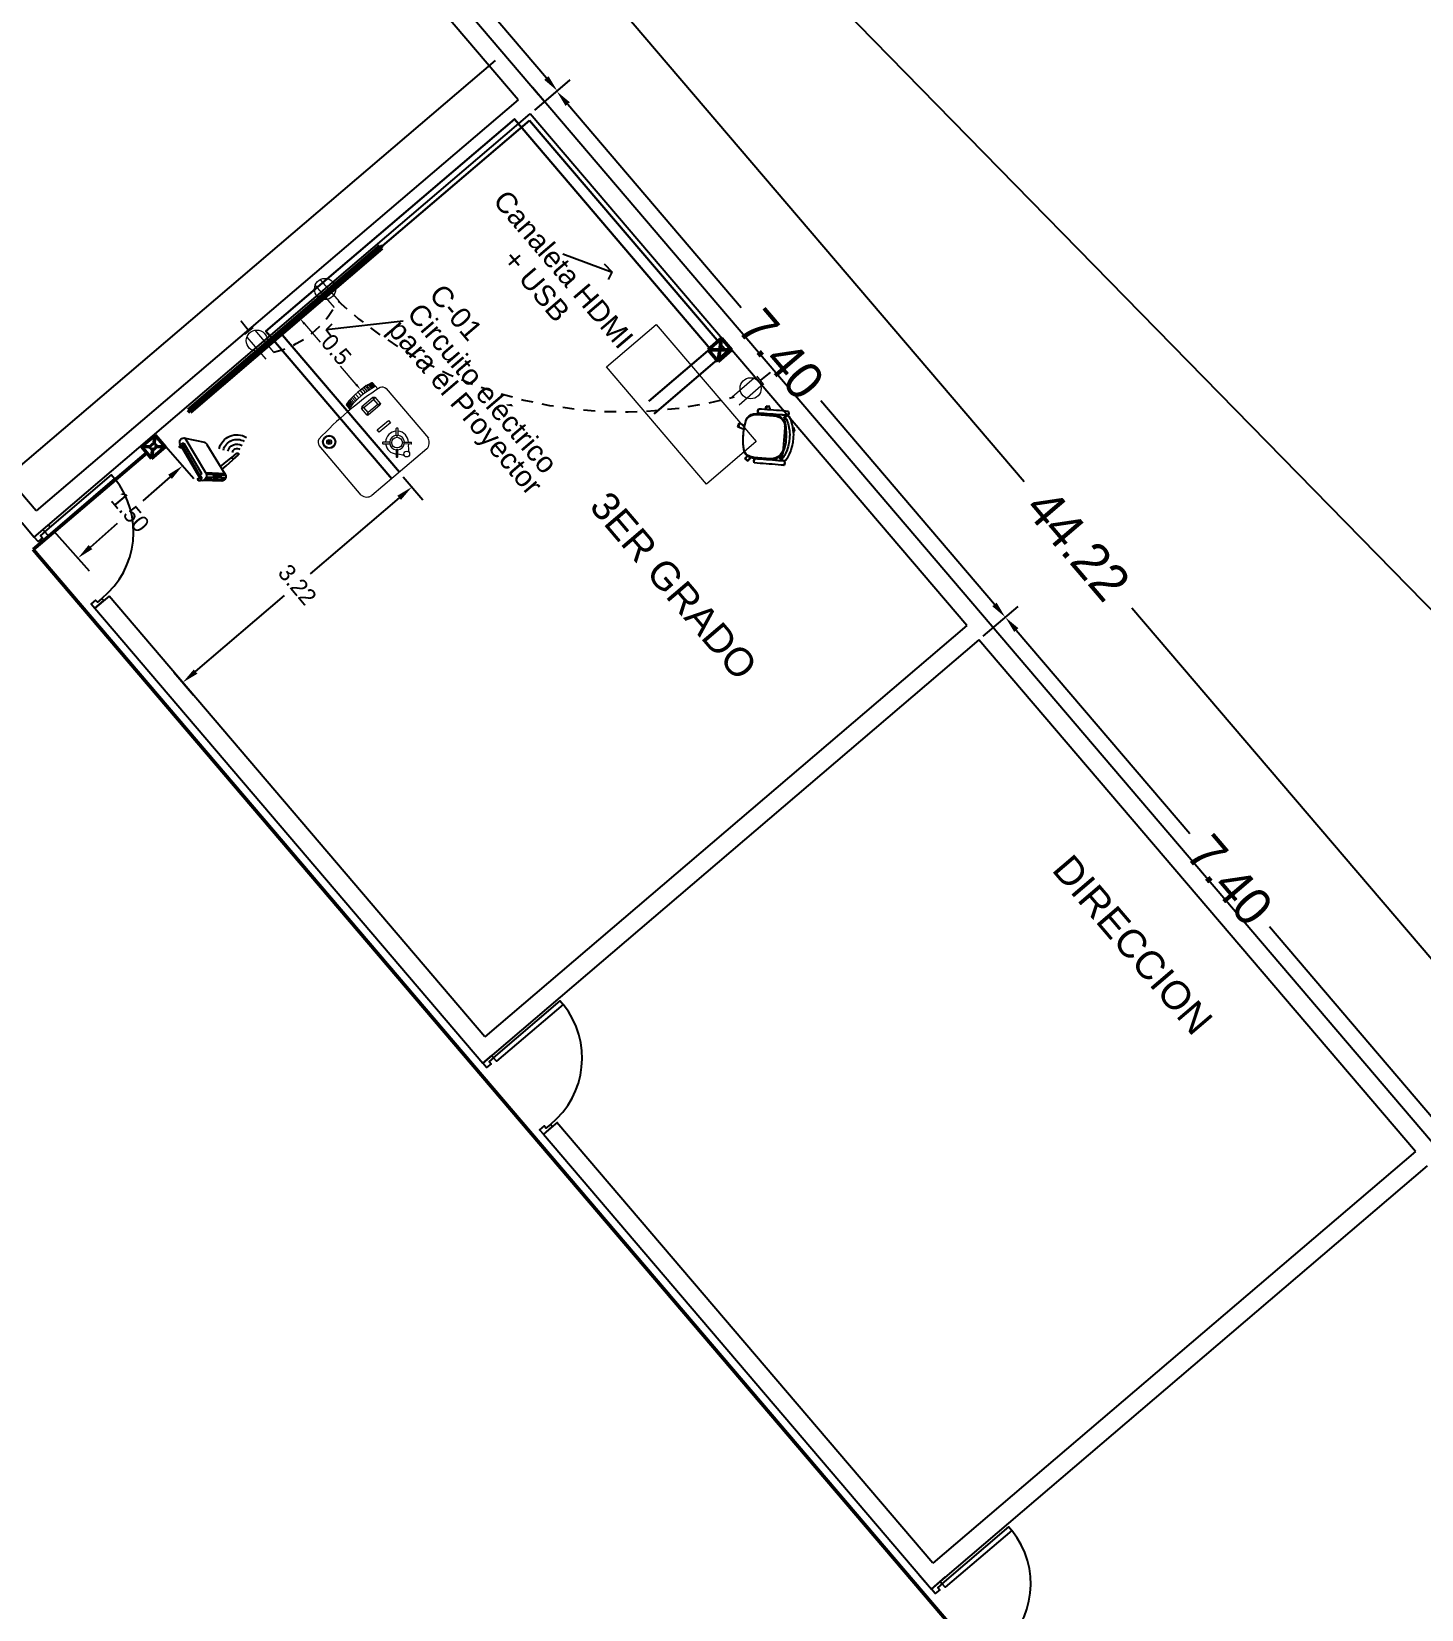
# Model space of a CAD drawing. Header units: metres. Extents: x 643973 to 644410, y 8488260 to 8488397.
# Drawn here: x 644263.15 to 644278.03, y 8488338.03 to 8488354.92 of the extents above; entities that cross this region are included whole.
import ezdxf

# ---------------------------------------------------------------- set-up
doc = ezdxf.new("R2010")
doc.units = ezdxf.units.M
doc.header["$MEASUREMENT"] = 0
doc.linetypes.add('LÍNEAS_OCULTAS2', pattern=[0.1875, 0.125, -0.0625])
for name, color, linetype in [('ACHURADOS', 8, 'Continuous'), ('Circ Tomac Nh-80 3x4mm2', 1, 'LÍNEAS_OCULTAS2'), ('Planta', 251, 'Continuous'), ('Salida de red', 4, 'Continuous'), ('Unknown_Area_Type', 5, 'Continuous'), ('VANOS', 2, 'Continuous')]:
    doc.layers.add(name, color=color, linetype=linetype)
for name, color, linetype, lineweight in [('Anotaciones - Textos_Pluma_Nº__86', 7, 'Continuous', 20), ('Cable USB', 3, 'Continuous', 30), ('CIRCUITO DE DATOS', 4, 'COMPU_LINE', 50), ('CIRCUITO DE SERVIDOR', 6, 'Continuous', 50), ('CIRCUITO ELECTRICO EST DE CARGA', 6, 'Continuous', 50), ('CIRCUITO ELECTRICOS', 7, 'Continuous', 15), ('CONECCION USB Y HDMI', 150, 'Continuous', 30), ('EQUIPOS ELECTRONICOS', 242, 'Continuous', 13), ('MUEBLES', 150, 'Continuous', 25), ('MUEBLES MOVILES', 42, 'Continuous', 5), ('MURO ADOBE', 252, 'Continuous', 25), ('PUERTAS', 24, 'Continuous', 5), ('tomacorriente', 1, 'Continuous', 20)]:
    doc.layers.add(name, color=color, linetype=linetype, lineweight=lineweight)
doc.styles.add('style4', font='arial.ttf')
doc.linetypes.add('COMPU_LINE', pattern='A,0.5,-0.1,["R",Standard,S=0.1,R=0,X=-0.05,Y=-0.05],-0.1', length=0.7)
doc.dimstyles.new('UTILIZAR', dxfattribs={"dimtxt": 0.18, "dimasz": 0.18, "dimexe": 0.18, "dimexo": 0.0625, "dimgap": 0.09, "dimtad": 0, "dimtih": 1, "dimtoh": 1, "dimdec": 4, "dimzin": 0, "dimdsep": 46, "dimtxsty": 'Standard', "dimcen": 0.09, "dimadec": 0, "dimazin": 0, "dimtfac": 1, "dimtdec": 4, "dimtofl": 0, "dimtmove": 0, "dimatfit": 3, "dimfxl": 1, "dimtolj": 1, "dimtzin": 0, "dimarcsym": 0})

# ---------------------------------------------------------------- blocks, each defined once
blk = doc.blocks.new('PUERTA8')
at = {"layer": 'VANOS', "ltscale": 0.5}
for points in [[(0.025, 0.05), (0.025, 0.8), (0.065, 0.8), (0.065, 0.05)], [(0, -0.05), (0, 0.05), (0.025, 0.05), (0.025, 0), (0.05, 0), (0.05, -0.05)], [(0.8, -0.05), (0.8, 0.05), (0.775, 0.05), (0.775, 0), (0.75, 0), (0.75, -0.05)]]:
    blk.add_lwpolyline(points, close=True, dxfattribs=at)
at = {"layer": 'VANOS', "color": 8, "ltscale": 0.5}
blk.add_arc((0.045, 0.07), 0.73, 358.4306, 88.4306, dxfattribs=at)
blk = doc.blocks.new('P-1')
at = {"layer": 'ACHURADOS'}
blk.add_blockref('PUERTA8', (0, 0.05), dxfattribs=at)
blk = doc.blocks.new('ECRAN')
at = {"layer": 'CIRCUITO DE SERVIDOR'}
h = blk.add_hatch(color=141, dxfattribs=at)
h.dxf.hatch_style = 1
h.paths.add_polyline_path([(714290.289, 8427261.831), (714290.304, 8427261.851), (714288.907, 8427262.986), (714288.892, 8427262.966)])
at = {"layer": 'CIRCUITO DE SERVIDOR', "color": 0}
for p, q in [((714288.892, 8427262.966), (714288.907, 8427262.986)), ((714290.289, 8427261.831), (714288.892, 8427262.966)), ((714290.304, 8427261.851), (714288.907, 8427262.986)), ((714290.289, 8427261.831), (714290.304, 8427261.851))]:
    blk.add_line(p, q, dxfattribs=at)
blk = doc.blocks.new('PROYECTOR')
at = {"layer": 'EQUIPOS ELECTRONICOS', "color": 22}
for p, q in [((714285.8936, 8427254.035), (714285.8644, 8427254.035)), ((714285.8948, 8427254.0431), (714285.8656, 8427254.0431)), ((714285.8961, 8427254.0506), (714285.867, 8427254.0506)), ((714285.8973, 8427254.0568), (714285.8681, 8427254.0568)), ((714285.8984, 8427254.062), (714285.8692, 8427254.062)), ((714285.8992, 8427254.0659), (714285.87, 8427254.0659)), ((714285.8745, 8427254.0694), (714285.9193, 8427254.0694)), ((714285.8889, 8427253.9712), (714285.8597, 8427253.9712)), ((714285.8893, 8427253.9881), (714285.8601, 8427253.9881)), ((714285.8893, 8427253.9543), (714285.8601, 8427253.9543)), ((714285.8901, 8427254.0034), (714285.8609, 8427254.0034)), ((714285.8912, 8427254.0156), (714285.862, 8427254.0156)), ((714285.8923, 8427254.0254), (714285.8631, 8427254.0254)), ((714285.937, 8427254.0183), (714285.9448, 8427254.0263)), ((714285.937, 8427254.0183), (714285.9495, 8427254.0119)), ((714285.937, 8427253.9345), (714285.9495, 8427253.9409)), ((714285.9448, 8427254.0263), (714285.9495, 8427254.0119)), ((714285.9448, 8427253.9265), (714285.9495, 8427253.9409)), ((714285.9936, 8427254.0263), (714285.9875, 8427254.0119)), ((714285.9988, 8427254.0188), (714285.9875, 8427254.0119)), ((714285.9988, 8427253.9339), (714285.9875, 8427253.9409)), ((714285.9936, 8427253.9265), (714285.9875, 8427253.9409)), ((714285.9936, 8427254.0263), (714285.9988, 8427254.0188)), ((714285.8901, 8427253.939), (714285.8609, 8427253.939)), ((714285.8912, 8427253.9268), (714285.862, 8427253.9268)), ((714285.8923, 8427253.9169), (714285.8631, 8427253.9169)), ((714285.8936, 8427253.9074), (714285.8644, 8427253.9074)), ((714285.8948, 8427253.8993), (714285.8656, 8427253.8993)), ((714285.8961, 8427253.8918), (714285.867, 8427253.8918)), ((714285.8973, 8427253.8856), (714285.8681, 8427253.8856)), ((714285.8984, 8427253.8804), (714285.8692, 8427253.8804)), ((714285.8992, 8427253.8765), (714285.87, 8427253.8765)), ((714285.8745, 8427253.873), (714285.9, 8427253.873)), ((714285.9, 8427253.873), (714285.9079, 8427253.873)), ((714285.937, 8427253.9345), (714285.9448, 8427253.9265)), ((714285.9936, 8427253.9265), (714285.9988, 8427253.9339))]:
    blk.add_line(p, q, dxfattribs=at)
for points in [[(714285.9497, 8427254.1075), (714286.3214, 8427254.1075)], [(714286.362, 8427254.062), (714286.362, 8427253.6507)], [(714285.937, 8427253.9345), (714285.937, 8427254.0183)], [(714285.9448, 8427254.0263), (714285.9936, 8427254.0263)], [(714285.9988, 8427254.0188), (714285.9988, 8427253.9339)], [(714286.1894, 8427253.9789), (714286.1602, 8427254.0041)], [(714286.1667, 8427254.0116), (714286.1959, 8427253.9864)], [(714286.2499, 8427253.9885), (714286.275, 8427254.0177)], [(714286.2825, 8427254.0113), (714286.2574, 8427253.9821)], [(714285.9936, 8427253.9265), (714285.9448, 8427253.9265)], [(714286.1953, 8427253.925), (714286.1702, 8427253.8958)], [(714286.1777, 8427253.8894), (714286.2028, 8427253.9186)], [(714286.2529, 8427253.9243), (714286.2821, 8427253.8992)], [(714286.2886, 8427253.9068), (714286.2594, 8427253.9318)], [(714286.3214, 8427253.6052), (714285.9497, 8427253.6052)]]:
    blk.add_lwpolyline(points, dxfattribs=at)
for points in [[(714285.9495, 8427253.9409), (714285.9495, 8427254.0119), (714285.9875, 8427254.0119), (714285.9875, 8427253.9409)], [(714286.0962, 8427253.9157), (714286.0962, 8427253.9997), (714286.1136, 8427253.9997), (714286.1136, 8427253.9157)], [(714285.9592, 8427253.6606), (714285.9592, 8427253.6638), (714285.971, 8427253.6638), (714285.971, 8427253.6606)]]:
    blk.add_lwpolyline(points, close=True, dxfattribs=at)
for centre, radius in [((714286.2244, 8427253.9554), 0.0304), ((714286.3099, 8427253.9554), 0.0164), ((714285.9712, 8427253.6622), 0.0381), ((714285.9712, 8427253.6622), 0.0331), ((714285.971, 8427253.6622), 0.014)]:
    blk.add_circle(centre, radius, dxfattribs=at)
for centre, radius, start, end in [((714286.2997, 8427253.9712), 0.44, 167.57179, 192.42821), ((714285.8748, 8427254.0645), 0.00496, 93.95339, 163.57981), ((714286.3289, 8427253.9712), 0.44, 167.09848, 192.90152), ((714287.9085, 8427253.8563), 2.0006, 173.42501, 186.57499), ((714285.9554, 8427254.0705), 0.0374, 98.67301, 156.47096), ((714286.3087, 8427254.0552), 0.0537, 7.2076, 76.34413), ((714286.2244, 8427253.9554), 0.0653, 143.60072, 227.29344), ((714286.1652, 8427254.0064), 0.00543, 73.48531, 205.0201), ((714286.2244, 8427253.9554), 0.0653, 51.31728, 134.9047), ((714286.2244, 8427253.9554), 0.0419, 145.85679, 226.23227), ((714286.191, 8427253.9841), 0.00543, 253.48531, 25.0201), ((714286.2244, 8427253.9554), 0.0419, 52.47319, 132.64862), ((714286.2551, 8427253.987), 0.00543, 163.48531, 295.0201), ((714286.2244, 8427253.9554), 0.0419, 325.96223, 39.26824), ((714286.3924, 8427254.1221), 0.1714, 225.60346, 241.2485), ((714286.2773, 8427254.0128), 0.00543, 343.48531, 115.0201), ((714285.8748, 8427253.8779), 0.00496, 196.42019, 266.04661), ((714286.1754, 8427253.8943), 0.00543, 163.59075, 295.12554), ((714286.2244, 8427253.9554), 0.0653, 235.9964, 315.01013), ((714286.1976, 8427253.9201), 0.00543, 343.59075, 115.12554), ((714286.2244, 8427253.9554), 0.0419, 239.21354, 312.75406), ((714286.2578, 8427253.9266), 0.00543, 73.59075, 205.12554), ((714286.3924, 8427253.7886), 0.1714, 135.30004, 135.5685), ((714286.3924, 8427253.7886), 0.1714, 118.7515, 131.9741), ((714286.2837, 8427253.9044), 0.00543, 253.59075, 25.12554), ((714285.9554, 8427253.6422), 0.0374, 203.52904, 261.32699), ((714285.9712, 8427253.6622), 0.00701, 214.74267, 146.59834), ((714286.3087, 8427253.6574), 0.0537, 283.65587, 352.7924)]:
    blk.add_arc(centre, radius, start, end, dxfattribs=at)
blk = doc.blocks.new('TOMACORRIENTE DOBLE')
at = {"layer": 'tomacorriente'}
for p, q in [((697806.719, 8439550.89), (697806.419, 8439550.969)), ((697806.69, 8439550.781), (697806.391, 8439550.86))]:
    blk.add_line(p, q, dxfattribs=at)
blk.add_circle((697806.61, 8439550.86), 0.113, dxfattribs=at)
blk = doc.blocks.new('ACCES POINT')
at = {"color": 92}
for p, q in [((714282.93, 8427256.317), (714282.93, 8427256.314)), ((714282.941, 8427256.317), (714282.941, 8427256.315)), ((714282.921, 8427256.134), (714282.921, 8427256.231)), ((714282.921, 8427256.078), (714282.921, 8427256.134)), ((714282.952, 8427256.134), (714282.952, 8427256.231)), ((714282.952, 8427256.083), (714282.952, 8427256.134)), ((714282.818, 8427256.024), (714282.958, 8427255.874)), ((714282.819, 8427256.007), (714282.959, 8427255.856)), ((714282.824, 8427255.992), (714282.964, 8427255.842)), ((714282.826, 8427256.045), (714282.861, 8427256.007)), ((714282.846, 8427256.064), (714282.882, 8427256.025)), ((714282.857, 8427256.068), (714282.895, 8427256.028)), ((714282.859, 8427256.005), (714282.913, 8427255.947)), ((714282.865, 8427256.069), (714283.005, 8427255.919)), ((714282.936, 8427255.967), (714282.986, 8427255.913)), ((714282.949, 8427255.97), (714282.997, 8427255.917)), ((714283.005, 8427255.919), (714283.429, 8427255.994)), ((714282.915, 8427255.95), (714282.966, 8427255.895)), ((714282.976, 8427255.83), (714282.965, 8427255.841)), ((714282.976, 8427255.83), (714283.422, 8427255.911)), ((714282.978, 8427255.83), (714282.978, 8427255.818)), ((714283.011, 8427255.821), (714283.011, 8427255.836)), ((714283.397, 8427255.947), (714283.03, 8427255.88)), ((714283.404, 8427255.922), (714283.037, 8427255.855)), ((714283.378, 8427255.903), (714283.378, 8427255.895)), ((714283.405, 8427255.908), (714283.405, 8427255.895))]:
    blk.add_line(p, q, dxfattribs=at)
for points in [[(714282.925, 8427256.235), (714282.925, 8427256.31)], [(714282.948, 8427256.235), (714282.948, 8427256.31)], [(714283.229, 8427256.126), (714282.865, 8427256.069)], [(714283.429, 8427255.994), (714283.263, 8427256.122)]]:
    blk.add_lwpolyline(points, dxfattribs=at)
for centre in [(714282.993, 8427255.849), (714283.007, 8427255.851), (714283.02, 8427255.854)]:
    blk.add_circle(centre, 0.00399, dxfattribs=at)
for centre, radius, start, end in [((714282.948, 8427256.31), 0.197, 324.4234, 71.4296), ((714282.936, 8427256.3), 0.0155, 40.3834, 139.6166), ((714282.936, 8427256.314), 0.00651, 35.1733, 144.9998), ((714282.948, 8427256.31), 0.0489, 317.3396, 78.8718), ((714282.948, 8427256.31), 0.0984, 322.0864, 73.8838), ((714282.948, 8427256.31), 0.148, 323.6467, 72.2452), ((714282.936, 8427256.219), 0.0194, 37.7243, 142.2757), ((714283.239, 8427256.073), 0.0539, 64.318, 101.064), ((714282.869, 8427256.018), 0.0515, 94.5799, 210.7273), ((714282.899, 8427255.982), 0.0456, 84.1018, 150.5306), ((714282.903, 8427255.978), 0.0456, 84.1018, 150.5306), ((714282.908, 8427255.973), 0.0456, 84.1018, 150.5306), ((714282.912, 8427255.968), 0.0456, 84.1018, 150.5306), ((714282.917, 8427255.963), 0.0456, 84.1018, 150.5306), ((714282.921, 8427255.958), 0.0456, 84.1018, 150.5306), ((714282.926, 8427255.953), 0.0456, 84.1018, 150.5306), ((714282.93, 8427255.949), 0.0456, 84.1018, 150.5306), ((714282.935, 8427255.944), 0.0456, 84.1018, 150.5306), ((714282.939, 8427255.939), 0.0456, 84.1018, 150.5306), ((714282.944, 8427255.934), 0.0456, 84.1018, 150.5306), ((714282.948, 8427255.929), 0.0456, 84.1018, 150.5306), ((714282.953, 8427255.925), 0.0456, 84.1018, 150.5306), ((714283.402, 8427255.955), 0.0478, 294.6996, 54.5999), ((714283.009, 8427255.867), 0.0515, 94.5799, 210.7273), ((714282.995, 8427255.823), 0.0171, 196.7065, 353.7504), ((714283.037, 8427255.868), 0.0134, 123.9317, 267.7766), ((714283.391, 8427255.897), 0.0136, 171.6117, 8.3883), ((714283.39, 8427255.932), 0.0167, 326.4303, 65.278)]:
    blk.add_arc(centre, radius, start, end, dxfattribs=at)
blk = doc.blocks.new('34')
at = {"layer": 'MUEBLES'}
for p, q in [((1317.81, 1591.536), (1317.792, 1591.508)), ((1317.81, 1591.536), (1317.792, 1591.508)), ((1317.827, 1591.564), (1317.81, 1591.536)), ((1317.827, 1591.564), (1317.81, 1591.536)), ((1317.844, 1591.591), (1317.827, 1591.564)), ((1317.844, 1591.591), (1317.827, 1591.564)), ((1317.86, 1591.618), (1317.844, 1591.591)), ((1317.86, 1591.617), (1317.844, 1591.591)), ((1317.864, 1591.541), (1317.847, 1591.513)), ((1317.864, 1591.54), (1317.847, 1591.513)), ((1317.88, 1591.532), (1317.856, 1591.513)), ((1317.877, 1591.644), (1317.86, 1591.618)), ((1317.876, 1591.642), (1317.86, 1591.617)), ((1317.881, 1591.568), (1317.864, 1591.54)), ((1317.881, 1591.568), (1317.864, 1591.541)), ((1317.888, 1591.527), (1317.864, 1591.507)), ((1317.873, 1591.556), (1317.88, 1591.54)), ((1317.876, 1591.642), (1317.877, 1591.644)), ((1317.877, 1591.644), (1317.899, 1591.637)), ((1317.899, 1591.637), (1317.878, 1591.642)), ((1317.878, 1591.642), (1317.878, 1591.642)), ((1317.878, 1591.642), (1317.878, 1591.642)), ((1317.908, 1591.545), (1317.88, 1591.532)), ((1317.88, 1591.54), (1317.883, 1591.533)), ((1317.897, 1591.594), (1317.881, 1591.568)), ((1317.898, 1591.594), (1317.881, 1591.568)), ((1317.916, 1591.54), (1317.888, 1591.527)), ((1317.897, 1591.593), (1317.899, 1591.591)), ((1317.914, 1591.62), (1317.898, 1591.594)), ((1317.899, 1591.637), (1317.914, 1591.62)), ((1317.912, 1591.621), (1317.899, 1591.637)), ((1317.899, 1591.591), (1317.915, 1591.553)), ((1317.904, 1591.591), (1317.901, 1591.599)), ((1317.908, 1591.582), (1317.904, 1591.591)), ((1317.911, 1591.573), (1317.908, 1591.582)), ((1317.918, 1591.547), (1317.908, 1591.545)), ((1317.91, 1591.579), (1317.915, 1591.618)), ((1317.912, 1591.581), (1317.91, 1591.579)), ((1317.91, 1591.579), (1317.913, 1591.576)), ((1317.914, 1591.567), (1317.911, 1591.573)), ((1317.911, 1591.564), (1317.915, 1591.565)), ((1317.912, 1591.621), (1317.912, 1591.621)), ((1317.912, 1591.621), (1317.912, 1591.621)), ((1317.915, 1591.584), (1317.912, 1591.581)), ((1317.913, 1591.576), (1317.923, 1591.573)), ((1317.915, 1591.565), (1317.914, 1591.567)), ((1317.917, 1591.62), (1317.915, 1591.618)), ((1317.925, 1591.586), (1317.915, 1591.584)), ((1317.915, 1591.553), (1317.918, 1591.547)), ((1317.925, 1591.542), (1317.916, 1591.54)), ((1317.92, 1591.623), (1317.917, 1591.62)), ((1317.939, 1591.551), (1317.918, 1591.547)), ((1317.931, 1591.625), (1317.92, 1591.623)), ((1317.923, 1591.573), (1317.934, 1591.57)), ((1317.942, 1591.587), (1317.925, 1591.586)), ((1317.946, 1591.547), (1317.925, 1591.542)), ((1317.949, 1591.626), (1317.931, 1591.625)), ((1317.934, 1591.57), (1317.941, 1591.569)), ((1317.971, 1591.55), (1317.939, 1591.551)), ((1317.941, 1591.569), (1317.947, 1591.567)), ((1317.952, 1591.587), (1317.942, 1591.587)), ((1317.977, 1591.546), (1317.946, 1591.547)), ((1317.947, 1591.567), (1317.961, 1591.562)), ((1317.959, 1591.625), (1317.949, 1591.626)), ((1317.965, 1591.585), (1317.952, 1591.587)), ((1317.974, 1591.623), (1317.959, 1591.625)), ((1317.961, 1591.562), (1317.977, 1591.556)), ((1317.994, 1591.579), (1317.965, 1591.585)), ((1317.991, 1591.543), (1317.971, 1591.55)), ((1318.004, 1591.617), (1317.974, 1591.623)), ((1317.977, 1591.556), (1317.994, 1591.551)), ((1317.996, 1591.539), (1317.977, 1591.546)), ((1318.009, 1591.532), (1317.991, 1591.543)), ((1318.027, 1591.572), (1317.994, 1591.579)), ((1317.994, 1591.551), (1318.016, 1591.545)), ((1318.013, 1591.529), (1317.996, 1591.539)), ((1318.039, 1591.609), (1318.004, 1591.617)), ((1318.013, 1591.529), (1318.009, 1591.532)), ((1318.053, 1591.504), (1318.013, 1591.529)), ((1318.016, 1591.545), (1318.089, 1591.513)), ((1318.032, 1591.571), (1318.027, 1591.572)), ((1318.062, 1591.559), (1318.032, 1591.571)), ((1318.045, 1591.608), (1318.039, 1591.609)), ((1318.077, 1591.595), (1318.045, 1591.608)), ((1318.081, 1591.552), (1318.062, 1591.559)), ((1318.097, 1591.587), (1318.077, 1591.595)), ((1318.1, 1591.544), (1318.081, 1591.552)), ((1318.117, 1591.579), (1318.097, 1591.587)), ((1318.106, 1591.541), (1318.1, 1591.544)), ((1318.119, 1591.533), (1318.106, 1591.541)), ((1318.125, 1591.576), (1318.117, 1591.579)), ((1318.138, 1591.521), (1318.119, 1591.533)), ((1318.139, 1591.567), (1318.125, 1591.576)), ((1318.159, 1591.554), (1318.139, 1591.567)), ((1318.179, 1591.542), (1318.159, 1591.554)), ((1318.197, 1591.53), (1318.179, 1591.542)), ((1318.2, 1591.528), (1318.197, 1591.53)), ((1318.217, 1591.513), (1318.2, 1591.528)), ((1317.723, 1591.398), (1317.707, 1591.373)), ((1317.708, 1591.374), (1317.707, 1591.373)), ((1317.707, 1591.373), (1317.723, 1591.356)), ((1317.724, 1591.399), (1317.708, 1591.374)), ((1317.723, 1591.355), (1317.708, 1591.371)), ((1317.708, 1591.371), (1317.709, 1591.371)), ((1317.709, 1591.371), (1317.708, 1591.371)), ((1317.74, 1591.425), (1317.723, 1591.398)), ((1317.723, 1591.356), (1317.744, 1591.349)), ((1317.742, 1591.35), (1317.723, 1591.355)), ((1317.74, 1591.425), (1317.724, 1591.399)), ((1317.757, 1591.452), (1317.74, 1591.425)), ((1317.757, 1591.452), (1317.74, 1591.425)), ((1317.837, 1591.489), (1317.743, 1591.34)), ((1317.76, 1591.375), (1317.744, 1591.349)), ((1317.761, 1591.376), (1317.746, 1591.351)), ((1317.845, 1591.483), (1317.752, 1591.334)), ((1317.775, 1591.48), (1317.757, 1591.452)), ((1317.775, 1591.48), (1317.757, 1591.452)), ((1317.777, 1591.402), (1317.76, 1591.375)), ((1317.777, 1591.402), (1317.761, 1591.376)), ((1317.792, 1591.508), (1317.775, 1591.48)), ((1317.792, 1591.508), (1317.775, 1591.48)), ((1317.794, 1591.429), (1317.777, 1591.402)), ((1317.794, 1591.429), (1317.777, 1591.402)), ((1317.812, 1591.457), (1317.794, 1591.429)), ((1317.812, 1591.457), (1317.794, 1591.429)), ((1317.829, 1591.485), (1317.812, 1591.457)), ((1317.829, 1591.485), (1317.812, 1591.457)), ((1317.847, 1591.513), (1317.829, 1591.485)), ((1317.847, 1591.513), (1317.829, 1591.485)), ((1317.856, 1591.513), (1317.837, 1591.489)), ((1317.864, 1591.507), (1317.845, 1591.483)), ((1318.164, 1591.435), (1318.053, 1591.504)), ((1318.089, 1591.513), (1318.156, 1591.47)), ((1318.158, 1591.509), (1318.138, 1591.521)), ((1318.158, 1591.458), (1318.145, 1591.447)), ((1318.156, 1591.47), (1318.217, 1591.419)), ((1318.174, 1591.499), (1318.158, 1591.509)), ((1318.164, 1591.463), (1318.158, 1591.458)), ((1318.211, 1591.406), (1318.164, 1591.435)), ((1318.176, 1591.497), (1318.174, 1591.499)), ((1318.193, 1591.482), (1318.176, 1591.497)), ((1318.183, 1591.429), (1318.179, 1591.426)), ((1318.195, 1591.438), (1318.183, 1591.429)), ((1318.208, 1591.469), (1318.193, 1591.482)), ((1318.233, 1591.445), (1318.208, 1591.469)), ((1318.225, 1591.396), (1318.211, 1591.406)), ((1318.211, 1591.406), (1318.216, 1591.403)), ((1318.231, 1591.393), (1318.216, 1591.403)), ((1318.233, 1591.498), (1318.217, 1591.513)), ((1318.217, 1591.419), (1318.232, 1591.403)), ((1318.223, 1591.511), (1318.221, 1591.51)), ((1318.223, 1591.511), (1318.229, 1591.512)), ((1318.238, 1591.384), (1318.225, 1591.396)), ((1318.227, 1591.512), (1318.23, 1591.514)), ((1318.229, 1591.512), (1318.237, 1591.509)), ((1318.23, 1591.514), (1318.235, 1591.518)), ((1318.244, 1591.381), (1318.231, 1591.393)), ((1318.232, 1591.403), (1318.244, 1591.39)), ((1318.261, 1591.473), (1318.233, 1591.498)), ((1318.236, 1591.442), (1318.233, 1591.445)), ((1318.235, 1591.518), (1318.236, 1591.519)), ((1318.236, 1591.519), (1318.263, 1591.489)), ((1318.257, 1591.415), (1318.236, 1591.442)), ((1318.237, 1591.509), (1318.244, 1591.503)), ((1318.253, 1591.357), (1318.238, 1591.384)), ((1318.244, 1591.503), (1318.248, 1591.496)), ((1318.244, 1591.39), (1318.256, 1591.377)), ((1318.26, 1591.352), (1318.244, 1591.381)), ((1318.248, 1591.496), (1318.25, 1591.488)), ((1318.25, 1591.488), (1318.248, 1591.484)), ((1318.253, 1591.481), (1318.256, 1591.483)), ((1318.257, 1591.341), (1318.253, 1591.357)), ((1318.256, 1591.483), (1318.261, 1591.487)), ((1318.256, 1591.377), (1318.267, 1591.366)), ((1318.275, 1591.391), (1318.257, 1591.415)), ((1318.261, 1591.487), (1318.263, 1591.489)), ((1318.264, 1591.47), (1318.261, 1591.473)), ((1318.287, 1591.441), (1318.264, 1591.47)), ((1318.267, 1591.366), (1318.271, 1591.362)), ((1318.271, 1591.362), (1318.276, 1591.356)), ((1318.283, 1591.38), (1318.275, 1591.391)), ((1318.276, 1591.356), (1318.283, 1591.348)), ((1318.287, 1591.371), (1318.283, 1591.38)), ((1318.306, 1591.416), (1318.287, 1591.441)), ((1318.294, 1591.355), (1318.287, 1591.371)), ((1318.294, 1591.339), (1318.327, 1591.36)), ((1318.297, 1591.345), (1318.294, 1591.355)), ((1318.314, 1591.404), (1318.306, 1591.416)), ((1318.319, 1591.394), (1318.314, 1591.404)), ((1318.331, 1591.361), (1318.314, 1591.335)), ((1318.33, 1591.359), (1318.314, 1591.334)), ((1318.327, 1591.377), (1318.319, 1591.394)), ((1318.33, 1591.367), (1318.327, 1591.377)), ((1318.327, 1591.36), (1318.328, 1591.363)), ((1318.328, 1591.363), (1318.33, 1591.367)), ((1318.33, 1591.359), (1318.331, 1591.361)), ((1318.331, 1591.361), (1318.353, 1591.354)), ((1318.352, 1591.354), (1318.332, 1591.36)), ((1318.332, 1591.36), (1318.332, 1591.36)), ((1318.366, 1591.339), (1318.352, 1591.354)), ((1318.353, 1591.354), (1318.368, 1591.338)), ((1317.682, 1591.305), (1317.68, 1591.305)), ((1317.683, 1591.265), (1317.68, 1591.305)), ((1317.688, 1591.305), (1317.682, 1591.305)), ((1317.685, 1591.265), (1317.683, 1591.265)), ((1317.692, 1591.266), (1317.685, 1591.265)), ((1317.686, 1591.282), (1317.687, 1591.291)), ((1317.689, 1591.274), (1317.686, 1591.282)), ((1317.687, 1591.291), (1317.69, 1591.298)), ((1317.697, 1591.306), (1317.688, 1591.305)), ((1317.693, 1591.267), (1317.689, 1591.274)), ((1317.69, 1591.298), (1317.696, 1591.302)), ((1317.695, 1591.266), (1317.692, 1591.266)), ((1317.699, 1591.264), (1317.693, 1591.267)), ((1317.696, 1591.302), (1317.727, 1591.303)), ((1317.708, 1591.306), (1317.697, 1591.306)), ((1317.699, 1591.264), (1317.723, 1591.265)), ((1317.717, 1591.307), (1317.708, 1591.306)), ((1317.723, 1591.307), (1317.717, 1591.307)), ((1317.727, 1591.304), (1317.722, 1591.277)), ((1317.722, 1591.277), (1317.723, 1591.252)), ((1317.726, 1591.307), (1317.723, 1591.307)), ((1317.723, 1591.252), (1317.727, 1591.241)), ((1317.726, 1591.303), (1317.726, 1591.307)), ((1317.737, 1591.328), (1317.727, 1591.304)), ((1317.727, 1591.241), (1317.731, 1591.229)), ((1317.735, 1591.298), (1317.73, 1591.272)), ((1317.73, 1591.272), (1317.731, 1591.247)), ((1317.731, 1591.247), (1317.734, 1591.237)), ((1317.731, 1591.229), (1317.742, 1591.21)), ((1317.734, 1591.237), (1317.738, 1591.224)), ((1317.745, 1591.323), (1317.735, 1591.298)), ((1317.743, 1591.34), (1317.737, 1591.328)), ((1317.738, 1591.224), (1317.748, 1591.206)), ((1317.742, 1591.35), (1317.742, 1591.35)), ((1317.742, 1591.35), (1317.742, 1591.35)), ((1317.742, 1591.21), (1317.755, 1591.196)), ((1317.744, 1591.349), (1317.746, 1591.351)), ((1317.752, 1591.334), (1317.745, 1591.323)), ((1317.748, 1591.206), (1317.76, 1591.193)), ((1317.755, 1591.196), (1317.801, 1591.155)), ((1317.76, 1591.193), (1317.805, 1591.153)), ((1318.143, 1591.09), (1318.236, 1591.239)), ((1318.152, 1591.084), (1318.245, 1591.233)), ((1318.228, 1591.198), (1318.211, 1591.17)), ((1318.228, 1591.197), (1318.211, 1591.17)), ((1318.224, 1591.191), (1318.22, 1591.193)), ((1318.246, 1591.226), (1318.228, 1591.198)), ((1318.246, 1591.226), (1318.228, 1591.197)), ((1318.236, 1591.239), (1318.251, 1591.266)), ((1318.245, 1591.233), (1318.26, 1591.26)), ((1318.263, 1591.254), (1318.246, 1591.226)), ((1318.263, 1591.253), (1318.246, 1591.226)), ((1318.251, 1591.266), (1318.26, 1591.295)), ((1318.26, 1591.326), (1318.257, 1591.341)), ((1318.264, 1591.336), (1318.26, 1591.352)), ((1318.26, 1591.295), (1318.26, 1591.326)), ((1318.26, 1591.26), (1318.268, 1591.29)), ((1318.281, 1591.281), (1318.263, 1591.253)), ((1318.281, 1591.281), (1318.263, 1591.254)), ((1318.268, 1591.321), (1318.264, 1591.336)), ((1318.283, 1591.202), (1318.265, 1591.174)), ((1318.283, 1591.202), (1318.266, 1591.174)), ((1318.268, 1591.29), (1318.268, 1591.321)), ((1318.298, 1591.309), (1318.281, 1591.281)), ((1318.297, 1591.308), (1318.281, 1591.281)), ((1318.283, 1591.348), (1318.288, 1591.342)), ((1318.3, 1591.23), (1318.283, 1591.202)), ((1318.301, 1591.23), (1318.283, 1591.202)), ((1318.288, 1591.342), (1318.292, 1591.339)), ((1318.292, 1591.339), (1318.294, 1591.339)), ((1318.294, 1591.339), (1318.295, 1591.342)), ((1318.295, 1591.342), (1318.297, 1591.345)), ((1318.314, 1591.334), (1318.297, 1591.308)), ((1318.314, 1591.335), (1318.298, 1591.309)), ((1318.318, 1591.258), (1318.3, 1591.23)), ((1318.318, 1591.258), (1318.301, 1591.23)), ((1318.335, 1591.285), (1318.318, 1591.258)), ((1318.335, 1591.285), (1318.318, 1591.258)), ((1318.351, 1591.312), (1318.335, 1591.285)), ((1318.351, 1591.311), (1318.335, 1591.285)), ((1318.368, 1591.338), (1318.351, 1591.312)), ((1318.366, 1591.339), (1318.366, 1591.339)), ((1318.366, 1591.339), (1318.366, 1591.339)), ((1317.801, 1591.155), (1317.822, 1591.14)), ((1317.805, 1591.153), (1317.825, 1591.138)), ((1317.822, 1591.14), (1317.851, 1591.118)), ((1317.825, 1591.138), (1317.852, 1591.117)), ((1317.851, 1591.118), (1317.878, 1591.101)), ((1317.852, 1591.117), (1317.903, 1591.086)), ((1317.903, 1591.086), (1317.935, 1591.069)), ((1317.903, 1591.086), (1317.904, 1591.085)), ((1317.904, 1591.085), (1317.937, 1591.068)), ((1317.915, 1591.016), (1317.913, 1591.007)), ((1317.917, 1591.026), (1317.915, 1591.016)), ((1317.919, 1591.035), (1317.917, 1591.026)), ((1317.918, 1591.013), (1317.928, 1591.053)), ((1317.921, 1591.041), (1317.919, 1591.035)), ((1317.921, 1591.043), (1317.921, 1591.041)), ((1317.925, 1591.042), (1317.921, 1591.043)), ((1317.928, 1591.053), (1317.932, 1591.07)), ((1317.935, 1591.069), (1317.956, 1591.058)), ((1317.937, 1591.068), (1317.959, 1591.056)), ((1317.956, 1591.058), (1318.011, 1591.035)), ((1317.956, 1591.003), (1317.965, 1591.043)), ((1317.959, 1591.056), (1318.016, 1591.032)), ((1317.965, 1591.043), (1317.968, 1591.053)), ((1318.011, 1591.035), (1318.044, 1591.029)), ((1318.016, 1591.032), (1318.051, 1591.025)), ((1318.044, 1591.029), (1318.064, 1591.031)), ((1318.051, 1591.025), (1318.071, 1591.027)), ((1318.064, 1591.031), (1318.072, 1591.032)), ((1318.071, 1591.027), (1318.08, 1591.028)), ((1318.072, 1591.032), (1318.096, 1591.043)), ((1318.08, 1591.028), (1318.104, 1591.038)), ((1318.096, 1591.043), (1318.115, 1591.057)), ((1318.104, 1591.038), (1318.124, 1591.052)), ((1318.115, 1591.057), (1318.135, 1591.078)), ((1318.124, 1591.052), (1318.144, 1591.072)), ((1318.135, 1591.078), (1318.143, 1591.09)), ((1318.144, 1591.072), (1318.152, 1591.084)), ((1318.177, 1591.116), (1318.161, 1591.09)), ((1318.162, 1591.092), (1318.161, 1591.09)), ((1318.161, 1591.09), (1318.177, 1591.073)), ((1318.177, 1591.116), (1318.162, 1591.092)), ((1318.162, 1591.088), (1318.162, 1591.089)), ((1318.176, 1591.072), (1318.162, 1591.088)), ((1318.196, 1591.067), (1318.176, 1591.072)), ((1318.194, 1591.143), (1318.177, 1591.116)), ((1318.194, 1591.142), (1318.177, 1591.116)), ((1318.177, 1591.073), (1318.198, 1591.067)), ((1318.211, 1591.17), (1318.194, 1591.143)), ((1318.211, 1591.17), (1318.194, 1591.142)), ((1318.196, 1591.068), (1318.196, 1591.067)), ((1318.196, 1591.067), (1318.196, 1591.067)), ((1318.214, 1591.092), (1318.198, 1591.067)), ((1318.198, 1591.067), (1318.199, 1591.068)), ((1318.215, 1591.093), (1318.199, 1591.068)), ((1318.204, 1591.159), (1318.2, 1591.162)), ((1318.204, 1591.159), (1318.2, 1591.162)), ((1318.231, 1591.119), (1318.214, 1591.092)), ((1318.231, 1591.119), (1318.215, 1591.093)), ((1318.248, 1591.147), (1318.231, 1591.119)), ((1318.248, 1591.146), (1318.231, 1591.119)), ((1318.239, 1591.132), (1318.247, 1591.128)), ((1318.247, 1591.128), (1318.239, 1591.132)), ((1318.26, 1591.124), (1318.241, 1591.136)), ((1318.254, 1591.128), (1318.241, 1591.136)), ((1318.247, 1591.128), (1318.256, 1591.122)), ((1318.256, 1591.122), (1318.247, 1591.128)), ((1318.266, 1591.174), (1318.248, 1591.147)), ((1318.265, 1591.174), (1318.248, 1591.146)), ((1318.256, 1591.122), (1318.264, 1591.117)), ((1318.264, 1591.117), (1318.256, 1591.122)), ((1318.266, 1591.125), (1318.26, 1591.124)), ((1318.274, 1591.159), (1318.261, 1591.167)), ((1318.279, 1591.156), (1318.261, 1591.167)), ((1318.264, 1591.117), (1318.269, 1591.114)), ((1318.269, 1591.114), (1318.264, 1591.117)), ((1318.273, 1591.128), (1318.266, 1591.125)), ((1318.269, 1591.114), (1318.271, 1591.112)), ((1318.271, 1591.112), (1318.269, 1591.114)), ((1318.292, 1591.146), (1318.271, 1591.112)), ((1318.279, 1591.134), (1318.273, 1591.128)), ((1318.274, 1591.159), (1318.279, 1591.156)), ((1318.279, 1591.156), (1318.282, 1591.15)), ((1318.282, 1591.142), (1318.279, 1591.134)), ((1318.281, 1591.152), (1318.284, 1591.15)), ((1318.282, 1591.15), (1318.282, 1591.142)), ((1318.284, 1591.15), (1318.29, 1591.147)), ((1318.29, 1591.147), (1318.292, 1591.146)), ((1317.913, 1591.007), (1317.911, 1591.001)), ((1317.911, 1591.001), (1317.911, 1590.999)), ((1317.95, 1590.989), (1317.911, 1590.999)), ((1317.921, 1591.007), (1317.918, 1591.013)), ((1317.927, 1591.001), (1317.921, 1591.007)), ((1317.935, 1590.998), (1317.927, 1591.001)), ((1317.943, 1590.997), (1317.935, 1590.998)), ((1317.951, 1590.999), (1317.943, 1590.997)), ((1317.952, 1590.997), (1317.95, 1590.991)), ((1317.95, 1590.991), (1317.95, 1590.989)), ((1317.956, 1591.003), (1317.951, 1590.999)), ((1317.953, 1591.001), (1317.952, 1590.997))]:
    blk.add_line(p, q, dxfattribs=at)
blk = doc.blocks.new('*D17')
at = {"layer": 'Anotaciones - Textos_Pluma_Nº__86', "color": 0, "lineweight": -2, "transparency": 16777216}
for p, q in [((644259.083, 8488365.466), (644260.136, 8488366.365)), ((644260.116, 8488366.111), (644273.773, 8488350.103)), ((644288.584, 8488332.741), (644274.928, 8488348.749)), ((644287.785, 8488331.822), (644288.838, 8488332.721))]:
    blk.add_line(p, q, dxfattribs=at)
at = {"layer": 'Anotaciones - Textos_Pluma_Nº__86', "color": 0, "transparency": 16777216}
for points in [[(644260.139, 8488366.131), (644260.094, 8488366.092), (644260, 8488366.248)], [(644288.607, 8488332.761), (644288.561, 8488332.722), (644288.701, 8488332.604)]]:
    blk.add_solid(points, dxfattribs=at)
at = {"layer": 'Defpoints', "color": 0, "transparency": 16777216}
for p in [(644260, 8488366.248), (644259.035, 8488365.426, 0), (644287.737, 8488331.782, 0)]:
    blk.add_point(p, dxfattribs=at)
at = {"layer": 'Anotaciones - Textos_Pluma_Nº__86', "color": 0, "transparency": 16777216, "insert": (644274.35, 8488349.426), "char_height": 0.4, "attachment_point": 5, "rotation": 310.4675}
blk.add_mtext('\\A1;44.22', dxfattribs=at)
blk = doc.blocks.new('*D19')
at = {"layer": 'Anotaciones - Textos_Pluma_Nº__86', "color": 0, "lineweight": -2, "transparency": 16777216}
for p, q in [((644263.798, 8488359.631), (644264.176, 8488359.954)), ((644264.156, 8488359.7), (644265.982, 8488357.56)), ((644268.66, 8488354.421), (644266.834, 8488356.561)), ((644268.535, 8488354.078), (644268.914, 8488354.401))]:
    blk.add_line(p, q, dxfattribs=at)
at = {"layer": 'Anotaciones - Textos_Pluma_Nº__86', "color": 0, "transparency": 16777216}
for points in [[(644264.179, 8488359.72), (644264.133, 8488359.681), (644264.039, 8488359.837)], [(644268.683, 8488354.441), (644268.637, 8488354.402), (644268.777, 8488354.284)]]:
    blk.add_solid(points, dxfattribs=at)
at = {"layer": 'Defpoints', "color": 0, "transparency": 16777216}
for p in [(644263.75, 8488359.591, 0), (644268.777, 8488354.284), (644268.488, 8488354.038, 0)]:
    blk.add_point(p, dxfattribs=at)
at = {"layer": 'Anotaciones - Textos_Pluma_Nº__86', "color": 0, "transparency": 16777216, "insert": (644266.408, 8488357.061), "char_height": 0.4, "attachment_point": 5, "rotation": 310.4675}
blk.add_mtext('\\A1;7.30', dxfattribs=at)
blk = doc.blocks.new('*D20')
at = {"layer": 'Anotaciones - Textos_Pluma_Nº__86', "color": 0, "lineweight": -2, "transparency": 16777216}
for p, q in [((644268.535, 8488354.078), (644268.908, 8488354.396)), ((644268.888, 8488354.142), (644270.746, 8488351.964)), ((644273.456, 8488348.787), (644271.598, 8488350.965)), ((644273.337, 8488348.449), (644273.71, 8488348.767))]:
    blk.add_line(p, q, dxfattribs=at)
at = {"layer": 'Anotaciones - Textos_Pluma_Nº__86', "color": 0, "transparency": 16777216}
for points in [[(644268.911, 8488354.162), (644268.865, 8488354.123), (644268.771, 8488354.279)], [(644273.479, 8488348.807), (644273.433, 8488348.768), (644273.573, 8488348.65)]]:
    blk.add_solid(points, dxfattribs=at)
at = {"layer": 'Defpoints', "color": 0, "transparency": 16777216}
for p in [(644268.488, 8488354.038, 0), (644273.573, 8488348.65), (644273.29, 8488348.409, 0)]:
    blk.add_point(p, dxfattribs=at)
at = {"layer": 'Anotaciones - Textos_Pluma_Nº__86', "color": 0, "transparency": 16777216, "insert": (644271.172, 8488351.465), "char_height": 0.4, "attachment_point": 5, "rotation": 310.4675}
blk.add_mtext('\\A1;7.40', dxfattribs=at)
blk = doc.blocks.new('*D21')
at = {"layer": 'Anotaciones - Textos_Pluma_Nº__86', "color": 0, "lineweight": -2, "transparency": 16777216}
for p, q in [((644273.337, 8488348.449), (644273.71, 8488348.767)), ((644273.69, 8488348.513), (644275.548, 8488346.335)), ((644278.258, 8488343.158), (644276.4, 8488345.336)), ((644278.139, 8488342.82), (644278.512, 8488343.138))]:
    blk.add_line(p, q, dxfattribs=at)
at = {"layer": 'Anotaciones - Textos_Pluma_Nº__86', "color": 0, "transparency": 16777216}
for points in [[(644273.713, 8488348.533), (644273.667, 8488348.494), (644273.573, 8488348.65)], [(644278.281, 8488343.178), (644278.236, 8488343.139), (644278.375, 8488343.021)]]:
    blk.add_solid(points, dxfattribs=at)
at = {"layer": 'Defpoints', "color": 0, "transparency": 16777216}
for p in [(644273.573, 8488348.65), (644273.29, 8488348.409, 0), (644278.092, 8488342.78, 0)]:
    blk.add_point(p, dxfattribs=at)
at = {"layer": 'Anotaciones - Textos_Pluma_Nº__86', "color": 0, "transparency": 16777216, "insert": (644275.974, 8488345.836), "char_height": 0.4, "attachment_point": 5, "rotation": 310.4675}
blk.add_mtext('\\A1;7.40', dxfattribs=at)
blk = doc.blocks.new('*D25')
at = {"layer": 'Anotaciones - Textos_Pluma_Nº__86', "color": 0, "lineweight": -2, "transparency": 16777216}
for p, q in [((644267.127, 8488350.155), (644267.337, 8488349.908)), ((644267.084, 8488349.928), (644266.131, 8488349.115)), ((644264.904, 8488348.069), (644265.857, 8488348.882)), ((644264.673, 8488348.062), (644264.884, 8488347.815))]:
    blk.add_line(p, q, dxfattribs=at)
at = {"layer": 'Anotaciones - Textos_Pluma_Nº__86', "color": 0, "transparency": 16777216}
for points in [[(644267.064, 8488349.951), (644267.103, 8488349.906), (644267.221, 8488350.045)], [(644264.885, 8488348.092), (644264.924, 8488348.046), (644264.767, 8488347.952)]]:
    blk.add_solid(points, dxfattribs=at)
at = {"layer": 'Defpoints', "color": 0, "transparency": 16777216}
for p in [(644267.086, 8488350.203, 0), (644264.633, 8488348.11, 0), (644264.767, 8488347.952)]:
    blk.add_point(p, dxfattribs=at)
at = {"layer": 'Anotaciones - Textos_Pluma_Nº__86', "color": 0, "transparency": 16777216, "insert": (644265.994, 8488348.999), "char_height": 0.18, "attachment_point": 5, "rotation": 310}
blk.add_mtext('\\A1;3.22', dxfattribs=at)
blk = doc.blocks.new('*D154')
at = {"layer": 'Anotaciones - Textos_Pluma_Nº__86', "color": 0, "lineweight": -2, "transparency": 16777216}
for p, q in [((644264.51, 8488350.562), (644264.885, 8488350.137)), ((644264.631, 8488350.153), (644264.34, 8488349.897)), ((644263.389, 8488349.573), (644263.764, 8488349.148)), ((644263.78, 8488349.402), (644264.07, 8488349.658))]:
    blk.add_line(p, q, dxfattribs=at)
at = {"layer": 'Anotaciones - Textos_Pluma_Nº__86', "color": 0, "transparency": 16777216}
for points in [[(644264.611, 8488350.176), (644264.651, 8488350.131), (644264.766, 8488350.272)], [(644263.76, 8488349.424), (644263.799, 8488349.379), (644263.645, 8488349.283)]]:
    blk.add_solid(points, dxfattribs=at)
at = {"layer": 'Defpoints', "color": 0, "transparency": 16777216}
for p in [(644264.468, 8488350.609), (644264.766, 8488350.272), (644263.347, 8488349.619)]:
    blk.add_point(p, dxfattribs=at)
at = {"layer": 'Anotaciones - Textos_Pluma_Nº__86', "color": 0, "transparency": 16777216, "insert": (644264.205, 8488349.777), "char_height": 0.18, "attachment_point": 5, "rotation": 310}
blk.add_mtext('\\A1;1.50', dxfattribs=at)

msp = doc.modelspace()

# ---------------------------------------------------------------- hatches: boundary and pattern name
at = {"layer": 'Salida de red'}
h = msp.add_hatch(color=256, dxfattribs=at)
h.dxf.hatch_style = 1
h.paths.add_polyline_path([(644264.5002, 8488350.47742), (644264.44265, 8488350.42833), (644264.4033, 8488350.47447), (644264.46084, 8488350.52356)])
h.paths.add_polyline_path([(644264.44559, 8488350.46132), (644264.45078, 8488350.45523), (644264.45438, 8488350.4583), (644264.45957, 8488350.45221), (644264.47395, 8488350.46449), (644264.46876, 8488350.47057), (644264.47236, 8488350.47364), (644264.46717, 8488350.47973), (644264.47795, 8488350.48893), (644264.45978, 8488350.51023), (644264.41663, 8488350.47341), (644264.4348, 8488350.45211)], flags=16)
edge = h.paths.add_edge_path(flags=17)
edge.add_line((644264.46697, 8488350.51637), (644264.5002, 8488350.47742))

# ---------------------------------------------------------------- linework, layer by layer
at = {"layer": 'Anotaciones - Textos_Pluma_Nº__86'}
for p, q in [((644266.02261, 8488351.84645), (644266.07967, 8488351.89513)), ((644266.07128, 8488351.78939), (644266.23772, 8488351.5943)), ((644266.6232, 8488351.14244), (644266.45677, 8488351.33754)), ((644266.67188, 8488351.08538), (644266.72894, 8488351.13406))]:
    msp.add_line(p, q, dxfattribs=at)
for points in [[(644266.08079, 8488351.79751), (644266.06177, 8488351.78128), (644266.02261, 8488351.84645)], [(644266.63271, 8488351.15055), (644266.61369, 8488351.13432), (644266.67188, 8488351.08538)]]:
    msp.add_solid(points, dxfattribs=at)
at = {"layer": 'Cable USB'}
msp.add_lwpolyline([(644267.00469, 8488350.13356), (644265.65796, 8488351.7122), (644268.31793, 8488353.98142), (644270.41405, 8488351.52436), (644269.75508, 8488350.96219)], dxfattribs=at)
at = {"layer": 'Circ Tomac Nh-80 3x4mm2'}
for centre, radius, start, end in [((644265.50627, 8488352.48), 1.0194, 283.274196, 329.779413), ((644269.4793, 8488355.36591), 4.51717, 227.537536, 285.276766)]:
    msp.add_arc(centre, radius, start, end, dxfattribs=at)
at = {"layer": 'CIRCUITO DE DATOS', "color": 0}
for p, q in [((644270.49879, 8488351.38668), (644270.6427, 8488351.51198)), ((644264.47051, 8488350.60096), (644264.32534, 8488350.47711))]:
    msp.add_line(p, q, dxfattribs=at)
at = {"layer": 'CIRCUITO DE DATOS'}
for p, q in [((644263.1666, 8488349.37536), (644264.38363, 8488350.40878)), ((644277.13889, 8488332.99712), (644263.1666, 8488349.37536))]:
    msp.add_line(p, q, dxfattribs=at)
at = {"layer": 'CIRCUITO ELECTRICO EST DE CARGA', "color": 0}
for p, q in [((644270.38988, 8488351.51176), (644270.53379, 8488351.63707)), ((644270.49879, 8488351.38668), (644270.53379, 8488351.63707)), ((644270.6427, 8488351.51198), (644270.53379, 8488351.63707)), ((644270.6427, 8488351.51198), (644270.38988, 8488351.51176)), ((644270.49879, 8488351.38668), (644270.38988, 8488351.51176)), ((644264.47051, 8488350.60096), (644264.46084, 8488350.52356)), ((644264.47051, 8488350.60096), (644264.57815, 8488350.47478)), ((644264.32534, 8488350.47711), (644264.43298, 8488350.35094)), ((644264.32534, 8488350.47711), (644264.4033, 8488350.47447)), ((644264.57815, 8488350.47478), (644264.43298, 8488350.35094)), ((644264.44265, 8488350.42833), (644264.43298, 8488350.35094)), ((644264.5002, 8488350.47742), (644264.57815, 8488350.47478))]:
    msp.add_line(p, q, dxfattribs=at)
at = {"layer": 'CIRCUITO ELECTRICOS', "color": 5}
for p, q in [((644266.241, 8488352.25896), (644266.44434, 8488352.02511)), ((644266.1838, 8488352.20075), (644266.38713, 8488351.9669))]:
    msp.add_line(p, q, dxfattribs=at)
msp.add_circle((644266.29084, 8488352.16362), 0.1133, dxfattribs=at)
at = {"layer": 'CONECCION USB Y HDMI'}
for p, q in [((644265.81384, 8488351.69416), (644268.47977, 8488353.96847)), ((644268.47977, 8488353.96847), (644270.5916, 8488351.493)), ((644267.08623, 8488350.20268), (644265.81384, 8488351.69416)), ((644270.5916, 8488351.493), (644269.81211, 8488350.82801))]:
    msp.add_line(p, q, dxfattribs=at)
at = {"layer": 'MUEBLES MOVILES', "color": 252, "lineweight": 5, "ltscale": 2}
msp.add_lwpolyline([(644270.37429, 8488350.07538), (644269.3028, 8488351.33014), (644269.8351, 8488351.78474), (644270.90659, 8488350.52998), (644270.37429, 8488350.07538)], dxfattribs=at)
at = {"layer": 'MURO ADOBE'}
for points in [[(644268.57483, 8488354.24354), (644259.03545, 8488365.42555), (644253.57309, 8488360.76561), (644253.70289, 8488360.61345), (644259.0131, 8488365.14359)], [(644268.35777, 8488354.18981), (644263.75034, 8488359.59062)], [(644268.11144, 8488354.60848), (644262.95339, 8488350.20815)], [(644263.19972, 8488349.78948), (644259.2395, 8488354.43163)], [(644268.63973, 8488354.16746), (644268.50993, 8488354.31961)], [(644287.5849, 8488331.65188), (644287.73705, 8488331.78168), (644268.50993, 8488354.31961)], [(644268.35777, 8488354.18981), (644263.19972, 8488349.78948)], [(644263.04757, 8488349.65967), (644263.04757, 8488349.65967), (644263.17737, 8488349.50752), (644268.48758, 8488354.03765)], [(644273.15992, 8488348.56076), (644268.48758, 8488354.03765)], [(644263.34981, 8488349.61355), (644263.32953, 8488349.63732)], [(644263.97842, 8488348.87669), (644263.82626, 8488348.74689), (644267.97952, 8488343.87847)], [(644268.00187, 8488344.16043), (644263.97842, 8488348.87669)], [(644273.15992, 8488348.56076), (644268.00187, 8488344.16043)], [(644273.28972, 8488348.40861), (644267.97952, 8488343.87847)], [(644277.96206, 8488342.93172), (644273.28972, 8488348.40861)], [(644268.78056, 8488343.24765), (644268.62841, 8488343.11785), (644272.78166, 8488338.24943), (644272.93381, 8488338.37923)], [(644272.79681, 8488338.52524), (644268.77336, 8488343.24151)], [(644277.96206, 8488342.93172), (644272.79681, 8488338.52524)], [(644272.65185, 8488338.40158), (644272.78166, 8488338.24943), (644278.09186, 8488342.77956)]]:
    msp.add_lwpolyline(points, dxfattribs=at)
at = {"layer": 'Planta'}
for p, q in [((644268.83732, 8488352.54145), (644269.36431, 8488352.34398)), ((644269.27752, 8488352.43198), (644269.36431, 8488352.34398)), ((644269.32623, 8488352.26515), (644269.36431, 8488352.34398)), ((644267.12715, 8488351.82098), (644266.301, 8488351.72792)), ((644266.36412, 8488351.78858), (644266.301, 8488351.72792)), ((644266.35307, 8488351.65704), (644266.301, 8488351.72792))]:
    msp.add_line(p, q, dxfattribs=at)
at = {"layer": 'Salida de red'}
for p, q in [((644264.45978, 8488350.51023), (644264.41663, 8488350.47341)), ((644264.41663, 8488350.47341), (644264.4348, 8488350.45211)), ((644264.44559, 8488350.46132), (644264.4348, 8488350.45211)), ((644264.44559, 8488350.46132), (644264.45078, 8488350.45523)), ((644264.45438, 8488350.4583), (644264.45078, 8488350.45523)), ((644264.45957, 8488350.45221), (644264.45438, 8488350.4583)), ((644264.47395, 8488350.46449), (644264.45957, 8488350.45221)), ((644264.47795, 8488350.48893), (644264.45978, 8488350.51023)), ((644264.46697, 8488350.51637), (644264.5002, 8488350.47742)), ((644264.47795, 8488350.48893), (644264.46717, 8488350.47973)), ((644264.46717, 8488350.47973), (644264.47236, 8488350.47364)), ((644264.47236, 8488350.47364), (644264.46876, 8488350.47057)), ((644264.47395, 8488350.46449), (644264.46876, 8488350.47057))]:
    msp.add_line(p, q, dxfattribs=at)
msp.add_lwpolyline([(644264.5002, 8488350.47742), (644264.44265, 8488350.42833), (644264.4033, 8488350.47447), (644264.46084, 8488350.52356)], close=True, dxfattribs=at)
at = {"layer": 'Unknown_Area_Type'}
msp.add_polyline3d([(644227.50393, 8488323.05751, 0), (644252.2025, 8488295.97695, 0), (644299.08917, 8488327.33067, 0), (644254.32467, 8488373.03849, 0), (644211.54915, 8488348.05517, 0), (644227.50393, 8488323.05751, 0)], close=True, dxfattribs=at)

# ---------------------------------------------------------------- block references
at = {"layer": 'CIRCUITO ELECTRICOS', "color": 0}
for name, p, xscale, yscale, zscale, rotation in [('ECRAN', (-11598645.2553, 11812699.84041, 0), 1.5, 1.5, 1.5, 259.6533929413545), ('PROYECTOR', (-12274443.5339, -708138.1266, 0), 1.874999999999976, 1.874999999999976, 1.874999999999976, 310.2908163122087)]:
    msp.add_blockref(name, p, dxfattribs=dict(at, xscale=xscale, yscale=yscale, zscale=zscale, rotation=rotation))
at = {"layer": 'MUEBLES MOVILES', "color": 252, "lineweight": 5, "ltscale": 2, "xscale": -1, "rotation": 233.4745232192629}
msp.add_blockref('34', (642207.79743, 8488238.55661), dxfattribs=at)
at = {"layer": 'Planta'}
for p, rotation in [((5994981.87966, 15052099.59919, 0), 145.5399787751542), ((7208018.83433, 3137634.78098, 0), 55.53997877515417)]:
    msp.add_blockref('TOMACORRIENTE DOBLE', p, dxfattribs=dict(at, rotation=rotation))
at = {"layer": 'Planta', "xscale": -1, "rotation": 310.4675136906516}
msp.add_blockref('ACCES POINT', (-5303391.15147, 2475511.54176, 0), dxfattribs=at)
at = {"layer": 'PUERTAS', "xscale": 1.249756712422823, "yscale": 1.249756712422823, "zscale": 1.249756712422823, "rotation": 310.4675136906516}
for p in [(644263.17737, 8488349.50752), (644267.97952, 8488343.87847), (644272.78166, 8488338.24943)]:
    msp.add_blockref('P-1', p, dxfattribs=at)

# ---------------------------------------------------------------- texts
at = {"char_height": 0.3, "attachment_point": 1, "rotation": 310.467514, "style": 'style4'}
for s, heights, insert in [('3ER GRADO', [0], (644269.33753, 8488350.02464)), ('DIRECCION', [0.33661], (644274.28797, 8488346.13744))]:
    msp.add_mtext_dynamic_manual_height_columns(s, width=2.5599864, gutter_width=12.5, heights=heights, dxfattribs=dict(at, insert=insert))
at = {"layer": 'Anotaciones - Textos_Pluma_Nº__86', "insert": (644266.41104, 8488351.51521), "char_height": 0.18, "attachment_point": 5, "rotation": 310.467514}
msp.add_mtext('\\A1;0.5', dxfattribs=at)
at = {"layer": 'Planta', "color": 0, "style": 'style4'}
for s, height, rotation, p in [('VIA PRINCIPAL', 1.3554411, 320.463879, (644274.64958, 8488360.36343)), ('Canaleta HDMI', 0.22, 310.467514, (644268.07801, 8488353.10223)), ('+ USB', 0.22, 310.467514, (644268.17914, 8488352.47246)), ('C-01', 0.22, 310.467514, (644267.39302, 8488352.09603)), ('Circuito eléctrico', 0.22, 310.467514, (644267.15627, 8488351.89406)), ('para el Proyector', 0.22, 310.467514, (644266.95097, 8488351.71892))]:
    msp.add_text(s, height=height, rotation=rotation, dxfattribs=at).set_placement(p)
at = {"layer": 'tomacorriente', "char_height": 0.14803, "width": 1.3807297, "attachment_point": 2, "style": 'style4'}
for insert, rotation in [((644265.48089, 8488351.70811), 218.593759), ((644270.94325, 8488351.17975, 0), 128.593759)]:
    msp.add_mtext('T', dxfattribs=dict(at, insert=insert, rotation=rotation))

# ---------------------------------------------------------------- dimensions: what is measured, and where the dimension line sits
at = {"layer": 'Anotaciones - Textos_Pluma_Nº__86'}
for base, p1, p2, picture, middle in [((644259.99952, 8488366.248, 0), (644287.73705, 8488331.78168), (644259.03545, 8488365.42555), '*D17', (644274.35032, 8488349.42607, 0)), ((644268.77658, 8488354.2842, 0), (644263.75034, 8488359.59062), (644268.48758, 8488354.03765), '*D19', (644266.40796, 8488357.06069, 0)), ((644273.57303, 8488348.65031, 0), (644268.48758, 8488354.03765), (644273.28972, 8488348.40861), '*D20', (644271.17196, 8488351.46483, 0)), ((644273.57303, 8488348.65031, 0), (644278.09186, 8488342.77956), (644273.28972, 8488348.40861), '*D21', (644275.9741, 8488345.83578, 0))]:
    dim = msp.add_linear_dim(base=base, p1=p1, p2=p2, angle=310.467514, dimstyle='UTILIZAR', override={"dimtxt": 0.4, "dimtih": 0, "dimdec": 2}, dxfattribs=at)
    dim.commit()
    dim.dimension.update_dxf_attribs({"geometry": picture, "text_midpoint": middle})
dim = msp.add_aligned_dim(p1=(644263.3474, 8488349.61944), p2=(644264.46842, 8488350.60891), distance=-0.4492, dimstyle='UTILIZAR', override={"dimtih": 0, "dimdec": 2}, dxfattribs=at)
dim.commit()
dim.dimension.update_dxf_attribs({"geometry": '*D154', "text_midpoint": (644264.20517, 8488349.7774), "text_rotation": 310})
dim = msp.add_linear_dim(base=(644264.76714, 8488347.95216, 0), p1=(644267.08623, 8488350.20268), p2=(644264.63278, 8488348.10965), angle=40.467514, dimstyle='UTILIZAR', override={"dimtih": 0, "dimdec": 2}, dxfattribs=at)
dim.commit()
dim.dimension.update_dxf_attribs({"geometry": '*D25', "text_midpoint": (644265.99386, 8488348.99867, 0), "text_rotation": 310})

doc.saveas('drawing.dxf')
